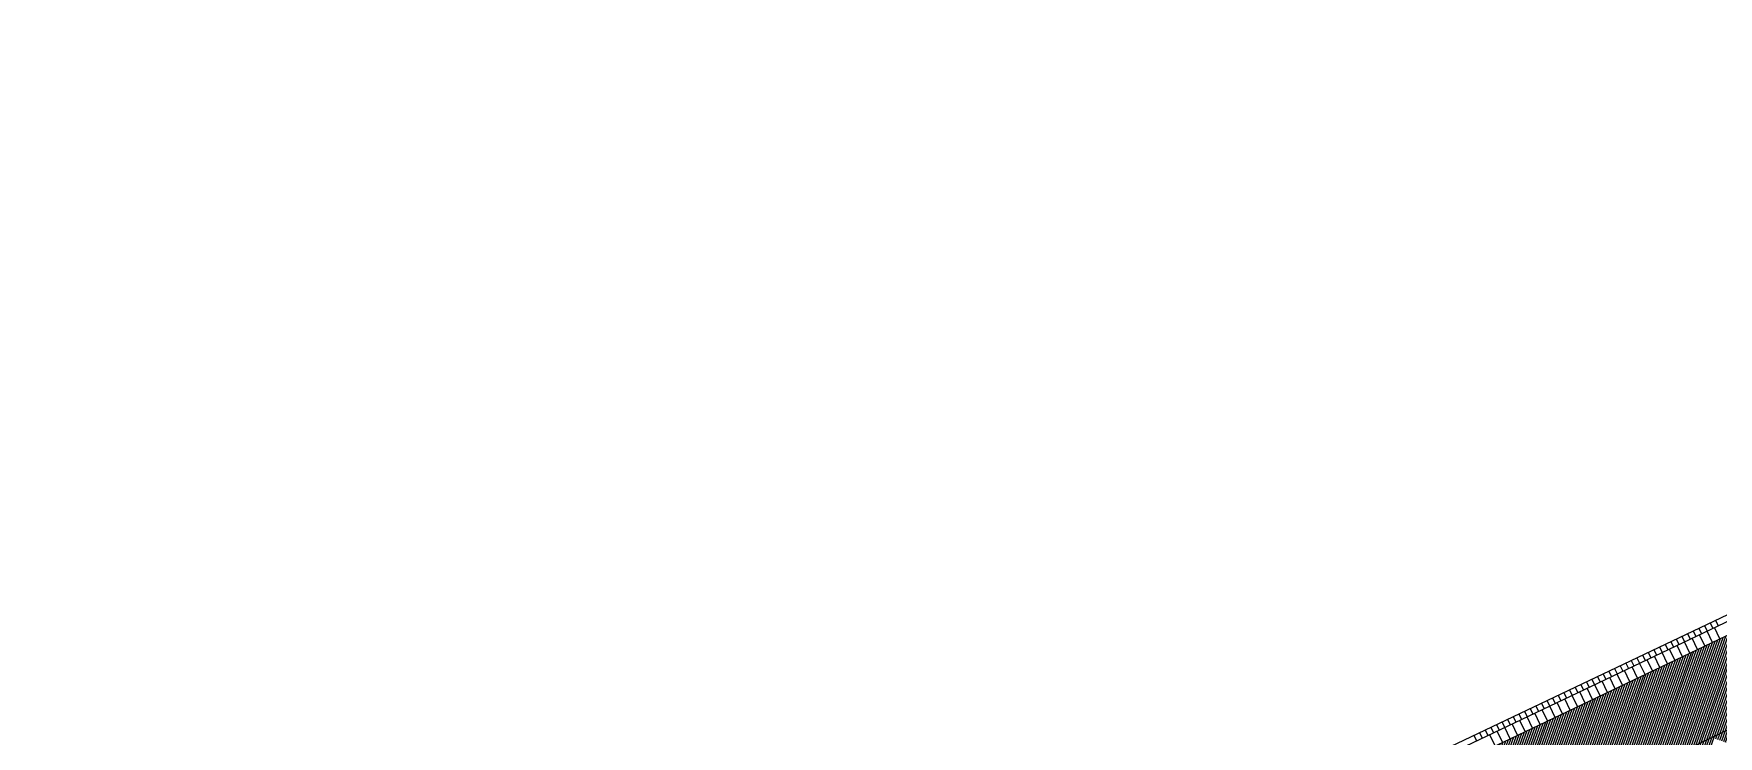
# Model space of a CAD drawing. Header units: metres. Extents: x 679599 to 680028, y 2748524 to 2748840.
# Drawn here: x 679713.8 to 679795, y 2748756 to 2748789.8 of the extents above; entities that cross this region are included whole.
import ezdxf

# ---------------------------------------------------------------- set-up
doc = ezdxf.new("R2010")
doc.units = ezdxf.units.M
doc.header["$LTSCALE"] = 5
doc.layers.add('00-AUX', color=2, linetype='Continuous', plot=False)
doc.layers.add('02-L-B-Channel', color=140, linetype='Continuous', lineweight=5, plot=False)
doc.layers.add('02-L-Joints-Paviment_07_Precast Concrete Blocks 60X40', color=7, linetype='Continuous', lineweight=5, true_color=0x999999)
doc.layers.add('03-TR-Pavement_07_Precast Concrete Blocks 20X10', color=7, linetype='Continuous', lineweight=5, true_color=0x999999)

# ---------------------------------------------------------------- blocks, each defined once
blk = doc.blocks.new('*U5')
at = {"layer": '02-L-B-Channel'}
blk.add_lwpolyline([(0, 0), (0, -0.3)], dxfattribs=at)
blk = doc.blocks.new('*U6')
at = {"layer": '02-L-B-Channel', "color": 0, "linetype": 'ByBlock', "lineweight": -2, "transparency": 16777216, "rotation": 25.44812428929673}
for p in [(679794.885, 2748761.576), (679792.989, 2748760.674), (679793.26, 2748760.803), (679793.531, 2748760.931), (679793.802, 2748761.06), (679794.073, 2748761.189), (679794.344, 2748761.318), (679794.614, 2748761.447), (679791.364, 2748759.9), (679791.635, 2748760.029), (679791.906, 2748760.158), (679792.176, 2748760.287), (679792.447, 2748760.416), (679792.718, 2748760.545), (679789.738, 2748759.127), (679790.009, 2748759.256), (679790.28, 2748759.385), (679790.551, 2748759.513), (679790.822, 2748759.642), (679791.093, 2748759.771), (679787.842, 2748758.224), (679788.113, 2748758.353), (679788.384, 2748758.482), (679788.655, 2748758.611), (679788.926, 2748758.74), (679789.197, 2748758.869), (679789.468, 2748758.998), (679786.217, 2748757.451), (679786.488, 2748757.58), (679786.759, 2748757.709), (679787.029, 2748757.838), (679787.3, 2748757.967), (679787.571, 2748758.095), (679784.591, 2748756.677), (679784.862, 2748756.806), (679785.133, 2748756.935), (679785.404, 2748757.064), (679785.675, 2748757.193), (679785.946, 2748757.322), (679783.237, 2748756.033), (679783.508, 2748756.162), (679783.779, 2748756.291), (679784.05, 2748756.42), (679784.321, 2748756.549)]:
    blk.add_blockref('*U5', p, dxfattribs=at)

msp = doc.modelspace()

# ---------------------------------------------------------------- hatches: boundary and pattern name
at = {"layer": '03-TR-Pavement_07_Precast Concrete Blocks 20X10'}
h = msp.add_hatch(dxfattribs=at)
h.set_pattern_fill('ANSI31', color=256, scale=0.0315, angle=25.5)
h.set_pattern_definition([(70.5, (0, 0), (-0.094275932128, 0.033384858509), [])])
edge = h.paths.add_edge_path()
edge.add_line((679754.639, 2748741.428), (679756.438, 2748737.648))
edge.add_line((679756.438, 2748737.648), (679759.31, 2748736.613))
edge.add_line((679759.31, 2748736.613), (679763.155, 2748738.443))
edge.add_line((679763.155, 2748738.443), (679764.159, 2748741.27))
edge.add_line((679764.159, 2748741.27), (679766.986, 2748740.266))
edge.add_line((679766.986, 2748740.266), (679770.831, 2748742.096))
edge.add_line((679770.831, 2748742.096), (679771.835, 2748744.923))
edge.add_line((679771.835, 2748744.923), (679774.662, 2748743.919))
edge.add_line((679774.662, 2748743.919), (679778.507, 2748745.748))
edge.add_line((679778.507, 2748745.748), (679779.511, 2748748.576))
edge.add_line((679779.511, 2748748.576), (679782.338, 2748747.571))
edge.add_line((679782.338, 2748747.571), (679786.176, 2748749.398))
edge.add_line((679786.176, 2748749.398), (679787.186, 2748752.228))
edge.add_line((679787.186, 2748752.228), (679790.014, 2748751.224))
edge.add_line((679790.014, 2748751.224), (679793.857, 2748753.054))
edge.add_line((679793.857, 2748753.054), (679794.828, 2748755.786))
edge.add_line((679794.828, 2748755.786), (679794.862, 2748755.88))
edge.add_line((679794.862, 2748755.88), (679797.688, 2748754.876))
edge.add_line((679797.688, 2748754.876), (679801.533, 2748756.706))
edge.add_line((679801.533, 2748756.706), (679802.537, 2748759.533))
edge.add_line((679802.537, 2748759.533), (679805.364, 2748758.529))
edge.add_line((679805.364, 2748758.529), (679809.208, 2748760.358))
edge.add_line((679809.208, 2748760.358), (679810.212, 2748763.185))
edge.add_line((679810.212, 2748763.185), (679813.04, 2748762.181))
edge.add_line((679813.04, 2748762.181), (679816.883, 2748764.01))
edge.add_line((679816.883, 2748764.01), (679817.885, 2748766.836))
edge.add_line((679817.885, 2748766.836), (679820.714, 2748765.833))
edge.add_line((679820.714, 2748765.833), (679824.559, 2748767.663))
edge.add_line((679824.559, 2748767.663), (679825.563, 2748770.49))
edge.add_line((679825.563, 2748770.49), (679828.39, 2748769.486))
edge.add_line((679828.39, 2748769.486), (679832.234, 2748771.315))
edge.add_line((679832.234, 2748771.315), (679833.238, 2748774.142))
edge.add_line((679833.238, 2748774.142), (679836.062, 2748773.137))
edge.add_line((679836.062, 2748773.137), (679839.907, 2748774.967))
edge.add_line((679839.907, 2748774.967), (679840.952, 2748777.865))
edge.add_line((679840.952, 2748777.865), (679839.153, 2748781.645))
edge.add_line((679839.153, 2748781.645), (679754.643, 2748741.429))

# ---------------------------------------------------------------- linework, layer by layer
at = {"layer": '00-AUX'}
for points in [[(679839.754, 2748782.593), (679753.535, 2748741.563)], [(679759.499, 2748739.184), (679840.858, 2748777.899)]]:
    msp.add_lwpolyline(points, dxfattribs=at)
at = {"layer": '02-L-B-Channel'}
msp.add_lwpolyline([(679958.866, 2748839.608), (679599.301, 2748668.504)], dxfattribs=at)
at = {"layer": '02-L-Joints-Paviment_07_Precast Concrete Blocks 60X40'}
msp.add_line((679754.639, 2748741.428), (679839.153, 2748781.645), dxfattribs=at)
for points in [[(679794.009, 2748760.162), (679793.752, 2748760.703)], [(679794.37, 2748760.334), (679794.113, 2748760.875)], [(679794.731, 2748760.506), (679794.474, 2748761.047)], [(679795.093, 2748760.678), (679794.835, 2748761.219)], [(679792.203, 2748759.303), (679791.946, 2748759.844)], [(679792.564, 2748759.475), (679792.307, 2748760.015)], [(679792.925, 2748759.647), (679792.668, 2748760.187)], [(679793.287, 2748759.818), (679793.029, 2748760.359)], [(679793.648, 2748759.99), (679793.391, 2748760.531)], [(679790.758, 2748758.615), (679790.501, 2748759.156)], [(679791.12, 2748758.787), (679790.862, 2748759.328)], [(679791.481, 2748758.959), (679791.223, 2748759.5)], [(679791.842, 2748759.131), (679791.585, 2748759.672)], [(679788.952, 2748757.756), (679788.695, 2748758.297)], [(679789.314, 2748757.928), (679789.056, 2748758.469)], [(679789.675, 2748758.1), (679789.417, 2748758.64)], [(679790.036, 2748758.272), (679789.779, 2748758.812)], [(679790.397, 2748758.443), (679790.14, 2748758.984)], [(679787.146, 2748756.897), (679786.889, 2748757.437)], [(679787.508, 2748757.068), (679787.25, 2748757.609)], [(679787.869, 2748757.24), (679787.611, 2748757.781)], [(679788.23, 2748757.412), (679787.973, 2748757.953)], [(679788.591, 2748757.584), (679788.334, 2748758.125)], [(679785.702, 2748756.209), (679785.444, 2748756.75)], [(679786.063, 2748756.381), (679785.806, 2748756.922)], [(679786.424, 2748756.553), (679786.167, 2748757.094)], [(679786.785, 2748756.725), (679786.528, 2748757.265)], [(679784.257, 2748755.522), (679784, 2748756.062)], [(679784.618, 2748755.693), (679784.361, 2748756.234)], [(679784.979, 2748755.865), (679784.722, 2748756.406)], [(679785.34, 2748756.037), (679785.083, 2748756.578)]]:
    msp.add_lwpolyline(points, dxfattribs=at)

# ---------------------------------------------------------------- block references
at = {"layer": '02-L-B-Channel'}
msp.add_blockref('*U6', (0, 0), dxfattribs=at)

doc.saveas('drawing.dxf')
